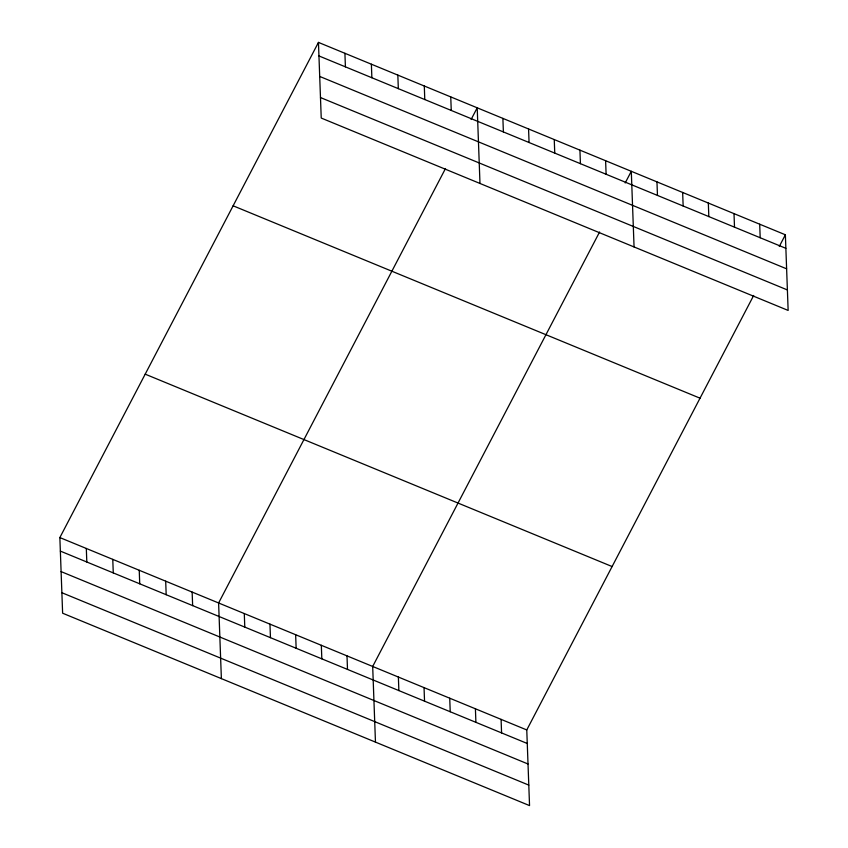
<?xml version="1.0" encoding="UTF-8"?>
<svg xmlns="http://www.w3.org/2000/svg" width="848" height="848" viewBox="0 0 848 848"><rect width="100%" height="100%" fill="white"/><g stroke="black" fill="none" stroke-linecap="round" stroke-linejoin="round"><path stroke-width="1.27" d="M753.671 295.475L526.767 729.948L529.544 805.6L62.625 613.21L59.858 537.568L318.456 42.4L785.375 234.79L788.142 310.432L321.233 118.052L318.456 42.4M445.507 168.508L218.604 602.981L221.381 678.623M471.117 119.483L477.212 107.813L479.979 183.465M599.589 231.992L372.685 666.464L375.463 742.117M625.199 182.967L631.294 171.296L634.06 246.948M779.28 246.461L785.375 234.79M318.954 55.947L785.863 248.326M319.707 76.437L786.615 268.827M320.48 97.552L787.389 289.942M233.115 205.799L700.035 398.189M145.199 374.159L612.108 566.549M59.858 537.568L526.767 729.948M60.356 551.105L527.265 743.495M61.098 571.605L528.018 763.995M61.883 592.72L528.792 785.11M759.691 224.201L760.19 237.747M734.008 213.622L734.506 227.169M708.334 203.043L708.822 216.59M682.651 192.464L683.149 206.011M656.967 181.885L657.465 195.422M605.61 160.717L606.108 174.264M579.926 150.138L580.424 163.685M554.253 139.56L554.751 153.096M528.569 128.97L529.067 142.517M502.885 118.391L503.383 131.938M501.083 719.369L501.581 732.916M475.41 708.79L475.898 722.337M450.754 96.905L451.253 110.452M449.726 698.211L450.224 711.748M424.297 86.008L424.784 99.555M424.042 687.622L424.541 701.169M397.839 75.101L398.327 88.648M398.369 677.043L398.867 690.59M371.382 64.204L371.869 77.751M344.913 53.297L345.412 66.844M347.002 655.886L347.5 669.422M321.328 645.296L321.827 658.843M295.645 634.717L296.143 648.264M269.961 624.139L270.459 637.685M244.288 613.56L244.786 627.107M192.146 592.074L192.644 605.62M165.689 581.177L166.187 594.713M139.231 570.269L139.729 583.816M112.773 559.373L113.272 572.909M86.316 548.465L86.814 562.012"/></g></svg>
